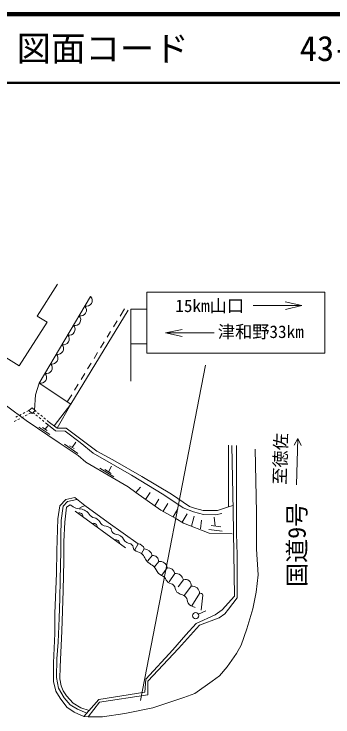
# Model space of a CAD drawing. Units: millimetres, scale not verified. Extents: x 40000 to 680000, y 20000 to 380000.
# Drawn here: x 120010 to 166336, y 277771 to 380000 of the extents above; entities that cross this region are included whole.
import ezdxf
from ezdxf.enums import TextEntityAlignment as Align

# ---------------------------------------------------------------- set-up
doc = ezdxf.new("R2010")
doc.units = ezdxf.units.MM
doc.header["$LTSCALE"] = 1000
for name, color, linetype, lineweight in [('M-BGD', 7, 'Continuous', 13), ('M-STR-HTXT', 7, 'Continuous', 13), ('M-STR-STRC', 7, 'Continuous', 13), ('M-TTL', 2, 'Continuous', 140), ('M-TTL-LINE', 7, 'Continuous', 50)]:
    doc.layers.add(name, color=color, linetype=linetype, lineweight=lineweight)
doc.layers.add('M-BGD-HTXT', color=7, linetype='Continuous')
doc.layers.add('M-TTL-TXT', color=7, linetype='Continuous')
doc.styles.add('ＭＳ ゴシック', font='')
doc.styles.get('ＭＳ ゴシック').set_extended_font_data('MS Gothic')

msp = doc.modelspace()

# ---------------------------------------------------------------- linework, layer by layer
at = {"layer": 'M-BGD'}
for p, q in [((123677, 326322), (131136, 338917)), ((135400, 336057), (136050, 337116)), ((134457, 334524), (134981, 335376)), ((133515, 332990), (134038, 333842)), ((132573, 331457), (133096, 332309)), ((131630, 329923), (132154, 330775)), ((130688, 328389), (131211, 329241)), ((129746, 326856), (130269, 327708)), ((128803, 325322), (129327, 326174)), ((127734, 323582), (128384, 324640)), ((128241, 323239), (125825, 320098)), ((128241, 323239), (126274, 319761)), ((121581, 322049), (121315, 321910)), ((122168, 322355), (121847, 322188)), ((122489, 322023), (122156, 321848)), ((122958, 321878), (122773, 322029)), ((123202, 322216), (123076, 322321)), ((123662, 321831), (123432, 322024)), ((120518, 321493), (120252, 321354)), ((120829, 321148), (120564, 321008)), ((121050, 321771), (120784, 321632)), ((121360, 321428), (121095, 321288)), ((121891, 321708), (121626, 321568)), ((123424, 321500), (123191, 321689)), ((123889, 321122), (123656, 321311)), ((124122, 321446), (123892, 321639)), ((124583, 321061), (124352, 321254)), ((120299, 320868), (120033, 320728)), ((124355, 320743), (124122, 320932)), ((124529, 319605), (124916, 320112)), ((124773, 320404), (124588, 320554)), ((124939, 320764), (124813, 320869)), ((123616, 319894), (125204, 318831)), ((124154, 319849), (124794, 319433)), ((127355, 317429), (129270, 316090)), ((128040, 317211), (128738, 316827)), ((128464, 316977), (129001, 317717)), ((132480, 313941), (134490, 312705)), ((133720, 313436), (134145, 314229)), ((133184, 313756), (134119, 313199)), ((137689, 310399), (138400, 311204)), ((139107, 309417), (139803, 310432)), ((140466, 308475), (141037, 309443)), ((141660, 307687), (142365, 308822)), ((130281, 308515), (129570, 308162)), ((143126, 306855), (143781, 308049)), ((128880, 307709), (136207, 302374)), ((144419, 306087), (145141, 307313)), ((145773, 305517), (146187, 306974)), ((149221, 305529), (149093, 306849)), ((147082, 305118), (147232, 306409)), ((148321, 305041), (150224, 304805)), ((148651, 305615), (150026, 305408)), ((138061, 302968), (137569, 302085)), ((138918, 302232), (138505, 301553)), ((140067, 301252), (139425, 300473)), ((141020, 300357), (140433, 299592)), ((142261, 299472), (141480, 298379)), ((143363, 298632), (142549, 297420)), ((144611, 297700), (143835, 296689)), ((145746, 296780), (144790, 295463)), ((146943, 295716), (145835, 293919)), ((147451, 295466), (147201, 293278)), ((146800, 292719), (147881, 293182))]:
    msp.add_line(p, q, dxfattribs=at)
for points in [[(117812, 343951), (116803, 342433), (113435, 344272), (110856, 340152), (114059, 338180), (111665, 334490), (120765, 328827), (124831, 335176), (123346, 336062), (126305, 340727)], [(136569, 336929), (128241, 323239), (123677, 326322)], [(123677, 326322), (123130, 324610), (122982, 322411)], [(118888, 323020), (121787, 320868), (126552, 317638), (129310, 315773), (130445, 314847), (134268, 312576), (136579, 311218), (137689, 310399)], [(124773, 320404), (126030, 319390), (127454, 319318), (129633, 317702), (131521, 316154), (137059, 312942), (141759, 310089), (144567, 308186), (146102, 307583), (147524, 307207), (149295, 307169), (150199, 307367)], [(151183, 308326), (149542, 307792), (147489, 307802), (146227, 308113), (145501, 308376), (142864, 310185), (138560, 312765), (134359, 315167), (132052, 316410), (127597, 319773), (126274, 319761), (124939, 320764)], [(130168, 277858), (132320, 280294), (138996, 281358), (139163, 283257), (143070, 287524), (144942, 289707), (146443, 291384), (149245, 292617), (150242, 293371), (152054, 295321), (151830, 307775), (151670, 317254)], [(130168, 277858), (130776, 277771), (132416, 279899), (139441, 281001), (139452, 282973), (142378, 286142), (143901, 287749), (146970, 291134), (149804, 292190), (150607, 292766), (151178, 293437), (152430, 295104), (152435, 301332), (152336, 304456), (152338, 310030), (152337, 317242)], [(151166, 317302), (151183, 308326), (151817, 308545)], [(130776, 277771), (132837, 277772), (136095, 278260), (140189, 279091), (144677, 280575), (146256, 281179), (148810, 282980), (149846, 283756), (150976, 285035), (152317, 287002), (153021, 288215), (153837, 290594), (154713, 293505), (155184, 295916), (155485, 298421), (155250, 302179), (155241, 307510), (155034, 316694)], [(137689, 310399), (141343, 307867), (143507, 306638), (144626, 305962), (148340, 304521), (151711, 304415)], [(130168, 277858), (128734, 278457), (127692, 279194), (126689, 280479), (126096, 281532), (125758, 282917), (125747, 285648), (125922, 289890), (125955, 292848), (126162, 298610), (126208, 301929), (126354, 306575), (126646, 308468), (127522, 309400), (128840, 309664), (130281, 308515), (133700, 306066), (138061, 302968)], [(130562, 278304), (129235, 278881), (128143, 279529), (127284, 280538), (126481, 281939), (126160, 283513), (126243, 286205), (126415, 288660), (126564, 292133), (126658, 294976), (126697, 297724), (126785, 301875), (126785, 304141), (126838, 306362), (127132, 308423), (127758, 309082), (129152, 309416)], [(130935, 278727), (129708, 279096), (128600, 279795), (127615, 280836), (127138, 281567), (126857, 282293), (126666, 283298), (126727, 285059), (126968, 290237), (127127, 296148), (127250, 300491), (127255, 303272), (127374, 306119), (127647, 308276), (128183, 308620)]]:
    msp.add_lwpolyline(points, dxfattribs=at)
msp.add_lwpolyline([(122627, 322751), (122168, 322355), (122624, 321884), (123076, 322321)], close=True, dxfattribs=at)
msp.add_circle((146405, 292499), 452, dxfattribs=at)
for centre, radius, start, end in [((130506, 338346), 851, 256.52635, 42.20218), ((129677, 336946), 851, 256.52635, 42.20218), ((128848, 335547), 851, 256.52635, 42.20218), ((128019, 334147), 851, 256.52635, 42.20218), ((127190, 332748), 851, 256.52635, 42.20218), ((126361, 331348), 851, 256.52635, 42.20218), ((125533, 329949), 851, 256.52635, 42.20218), ((124704, 328549), 851, 256.52635, 42.20218), ((123875, 327150), 851, 256.52635, 42.20218), ((129475, 306924), 535, 356.07088, 111.81834), ((131559, 305401), 533, 356.66748, 111.22174), ((134785, 302994), 555, 1.14296, 106.74626), ((137903, 301915), 1064, 17.309, 81.43726), ((138835, 300971), 1264, 12.88647, 86.22106), ((140168, 300405), 853, 356.74738, 96.75522), ((141249, 299364), 1018, 6.09518, 102.9975), ((142343, 298437), 1038, 10.78817, 94.50186), ((143481, 297489), 1149, 10.57452, 95.89671), ((144930, 296933), 830, 349.38026, 112.62167), ((145924, 295774), 1021, 356.73395, 99.99898), ((147095, 295385), 365, 12.82782, 114.67045)]:
    msp.add_arc(centre, radius, start, end, dxfattribs=at)
msp.add_open_spline([(128183, 308620), (128521, 308375), (128654, 308277), (128998, 308149), (129332, 308025), (129553, 308077), (129893, 307970), (130171, 307883), (130333, 307827), (130571, 307659), (130895, 307431), (130918, 307122), (131249, 306906), (131552, 306708), (131815, 306771), (132106, 306557), (132454, 306302), (132456, 305952), (132813, 305709), (133215, 305436), (133598, 305577), (133981, 305276), (134224, 305085), (134104, 304771), (134339, 304570), (134708, 304253), (135089, 304368), (135488, 304090), (135908, 303796), (135953, 303413), (136377, 303126), (136640, 302949), (136895, 303037), (137130, 302825), (137380, 302598), (137272, 302294), (137498, 302043), (137790, 301718), (138163, 301825), (138505, 301553), (139016, 301149), (139031, 300663), (139513, 300225), (139787, 299977), (140016, 299931), (140286, 299679), (140645, 299343), (140646, 298983), (141001, 298643), (141287, 298369), (141563, 298360), (141845, 298082), (142111, 297820), (142122, 297547), (142414, 297315), (142675, 297107), (142953, 297187), (143186, 296948), (143492, 296634), (143371, 296253), (143676, 295940), (144085, 295520), (144580, 295629), (144985, 295205), (145234, 294945), (145091, 294634), (145296, 294339), (145564, 293953), (145857, 293871), (146313, 293698)], degree=3, knots=[0, 0, 0, 0, 1, 1, 1, 2, 2, 2, 3, 3, 3, 4, 4, 4, 5, 5, 5, 6, 6, 6, 7, 7, 7, 8, 8, 8, 9, 9, 9, 10, 10, 10, 11, 11, 11, 12, 12, 12, 13, 13, 13, 14, 14, 14, 15, 15, 15, 16, 16, 16, 17, 17, 17, 18, 18, 18, 19, 19, 19, 20, 20, 20, 21, 21, 21, 22, 22, 22, 23, 23, 23, 23], dxfattribs=at)
at = {"layer": 'M-STR-HTXT'}
for p, q in [((161234, 318274), (160706, 317289)), ((161042, 311533), (161234, 318274)), ((161234, 318274), (161706, 317260))]:
    msp.add_line(p, q, dxfattribs=at)
at = {"layer": 'M-STR-STRC'}
for p, q in [((139298, 339537), (165169, 339537)), ((139298, 330674), (139298, 339537)), ((165169, 339537), (165169, 330674)), ((154728, 337589), (161808, 337589)), ((161808, 337589), (159377, 338156)), ((161808, 337589), (159448, 337021)), ((139298, 337062), (136983, 337062)), ((136983, 337062), (136983, 326602)), ((142006, 333632), (144431, 334134)), ((149086, 333632), (142006, 333632)), ((142006, 333632), (144408, 333093)), ((139298, 332032), (136983, 332032)), ((165169, 330674), (139298, 330674)), ((138368, 280179), (147837, 328928))]:
    msp.add_line(p, q, dxfattribs=at)
at = {"layer": 'M-TTL'}
msp.add_line((680000, 380000), (40000, 380000), dxfattribs=at)
at = {"layer": 'M-TTL-LINE'}
msp.add_line((40000, 370000), (680000, 370000), dxfattribs=at)

# ---------------------------------------------------------------- texts
at = {"layer": 'M-BGD-HTXT', "style": 'ＭＳ ゴシック'}
for s, height, rotation, p in [('至徳佐', 1833, 88.367, (158696, 315300)), ('国道9号', 2566, 90.247, (161101, 302801))]:
    msp.add_text(s, height=height, rotation=rotation, dxfattribs=at).set_placement(p, align=Align.MIDDLE_CENTER)
at = {"layer": 'M-STR-STRC', "style": 'ＭＳ ゴシック'}
for s, p in [('15km山口', (143438, 336105)), ('津和野33km', (149610, 332332))]:
    msp.add_text(s, height=1833, dxfattribs=at).set_placement(p, align=Align.BOTTOM_LEFT)
at = {"layer": 'M-TTL-TXT', "style": 'ＭＳ ゴシック'}
for s, p in [('図面コード', (120380, 375000)), ('43-0', (161521, 375000))]:
    msp.add_text(s, height=3666, dxfattribs=at).set_placement(p, align=Align.MIDDLE_LEFT)

doc.saveas('drawing.dxf')
